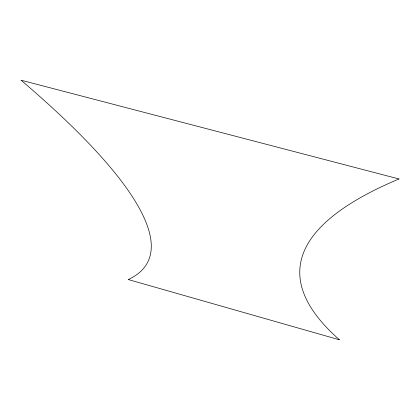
<?xml version="1.0" encoding="UTF-8"?>
<svg xmlns="http://www.w3.org/2000/svg" width="420" height="420" viewBox="0 0 420 420"><rect width="100%" height="100%" fill="white"/><g stroke="black" fill="none" stroke-linecap="round" stroke-linejoin="round"><path stroke-width="0.63" d="M399 178.967L21 80.178A1090.152 184.952 26.7 0 1 128.326 279.562L339.486 339.822A2061.239 328.094 4.5 0 1 399 178.967"/></g></svg>
